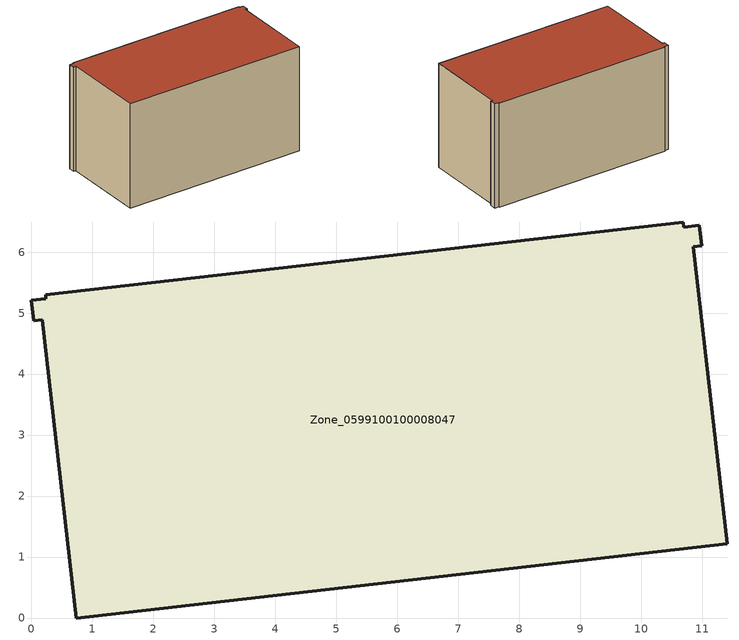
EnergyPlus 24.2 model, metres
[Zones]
Zone_0599100100008047
 floor ground (C_G): 10.69,6.49 10.7,6.41 10.95,6.44 10.99,6.1 10.85,6.09 11.41,1.22 0.73,0 0.17,4.89 0.04,4.88 0,5.21 0.24,5.24 0.23,5.3 z0
 wall outside (C_F): 0.04,4.88 0.17,4.89 0.73,0 11.41,1.22 10.85,6.09 10.99,6.1 10.95,6.44 10.7,6.41 10.69,6.49 0.23,5.3 0.24,5.24 0,5.21 0.04,4.88 z0:6.19
 roof outside (C_R): 0.24,5.24 0,5.21 0.04,4.88 0.17,4.89 0.73,0 11.41,1.22 10.85,6.09 10.99,6.1 10.95,6.44 10.7,6.41 10.69,6.49 0.23,5.3 z6.19
[BUILDING]
Pand.0599100100008047: North Axis=0; Terrain=City; Loads Convergence Tolerance Value=0.04; Temperature Convergence Tolerance Value=0.4; Solar Distribution=FullExterior; Maximum Number of Warmup Days=25; Minimum Number of Warmup Days=1
[Site:Location]
Rotterdam.The.Hague.AP_ZH_NLD Design_Conditions: Latitude=51.96; Longitude=4.45; Time Zone=1; Elevation=-4.5
[SITE:GROUNDTEMPERATURE:BUILDINGSURFACE]
18, 18, 18, 18, 18, 18, 18, 18, 18, 18, 18, 18
[MATERIAL] Thermal Absorptance=0.9; Solar Absorptance=0.7; Visible Absorptance=0.7
Name | Roughness | Thickness | Conductivity | Density | Specific Heat
G.TC.2015-2018 | MediumSmooth | 0.15 | 0.0428571 | 540 | 1210
F.TC.2015-2018 | Rough | 0.3 | 0.0666667 | 1920 | 840
R.TC.2015-2018 | MediumRough | 0.2 | 0.0333333 | 1500 | 1000
[CONSTRUCTION]
C_G: G.TC.2015-2018
C_F: F.TC.2015-2018
C_R: R.TC.2015-2018
[ZONE]
Zone_0599100100008047: Type=1; Multiplier=1; Ceiling Height=Autocalculate; Volume=Autocalculate; Floor Area=autocalculate; Part of Total Floor Area=Yes
[ZONEINFILTRATION:DESIGNFLOWRATE]
Infil_Zone_0599100100008047: Zone or ZoneList or Space or SpaceList=Zone_0599100100008047; Schedule=AlwaysOn; Design Flow Rate Calculation Method=Flow/Area; Flow Rate per Floor Area=0.0015; Constant Term Coefficient=1; Temperature Term Coefficient=0; Velocity Term Coefficient=0; Velocity Squared Term Coefficient=0
[HVACTEMPLATE:ZONE:IDEALLOADSAIRSYSTEM]
Zone_0599100100008047: Maximum Heating Supply Air Temperature=50; Minimum Cooling Supply Air Temperature=13; Maximum Heating Supply Air Humidity Ratio=0.0156; Minimum Cooling Supply Air Humidity Ratio=0.0077; Heating Limit=NoLimit; Cooling Limit=NoLimit; Dehumidification Control Type=ConstantSensibleHeatRatio; Cooling Sensible Heat Ratio=0.7; Dehumidification Setpoint=60; Humidification Control Type=None; Humidification Setpoint=30; Outdoor Air Method=None; Outdoor Air Flow Rate per Person=0.00944; Outdoor Air Flow Rate per Zone Floor Area=0; Outdoor Air Flow Rate per Zone=0; Demand Controlled Ventilation Type=None; Outdoor Air Economizer Type=NoEconomizer; Heat Recovery Type=None; Sensible Heat Recovery Effectiveness=0.7; Latent Heat Recovery Effectiveness=0.65
[ZONECONTROL:THERMOSTAT]
ThermostatControl_Zone_0599100100008047: Zone or ZoneList=Zone_0599100100008047; Control Type Schedule=DualSetpointControlType; Control 1=Thermostat_Zone_0599100100008047; Temperature Difference Between Cutout And Setpoint=0
[THERMOSTATSETPOINT:DUALSETPOINT]
Thermostat_Zone_0599100100008047: Heating Setpoint Temperature Schedule=HeatingSetpoint_Zone_0599100100008047; Cooling Setpoint Temperature Schedule=CoolingSetpoint_Zone_0599100100008047
[SCHEDULE:COMPACT]
HeatingSetpoint_Zone_0599100100008047: Through: 12/31, For: AllDays, Until: 24:00, 21
CoolingSetpoint_Zone_0599100100008047: Through: 12/31, For: AllDays, Until: 24:00, 24
DualSetpointControlType: Through: 12/31, For: AllDays, Until: 24:00, 4
AlwaysOn: Through: 12/31, For: AllDays, Until: 24:00, 1
